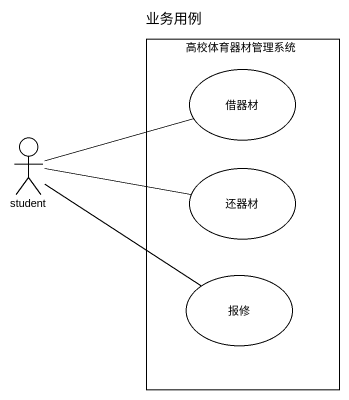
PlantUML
@startuml
title 业务用例
rectangle 高校体育器材管理系统 {
  usecase 借器材
  usecase 还器材
  usecase 报修
}
actor student
student -right- 借器材
student -right- 还器材
student -- 报修
@enduml
